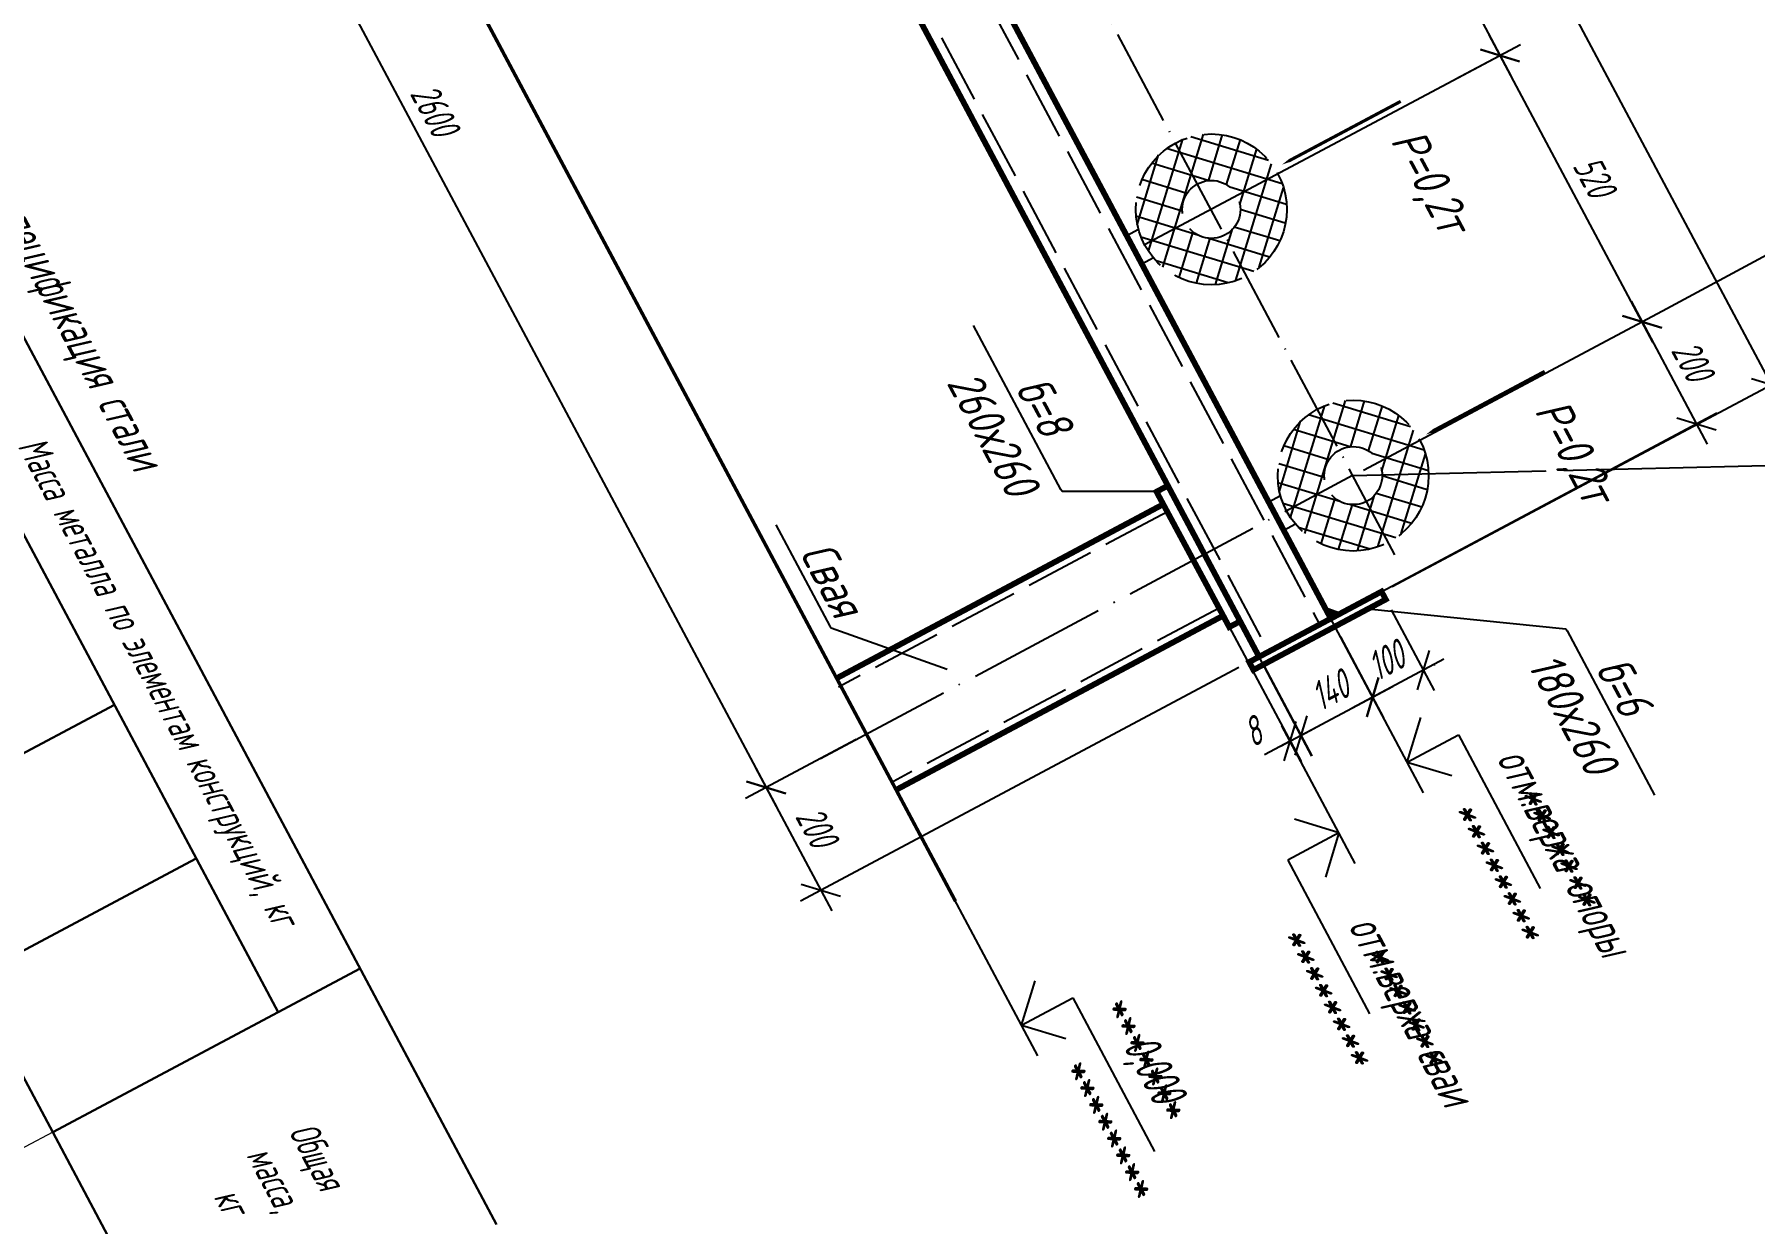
# Model space of a CAD drawing. Extents: x 5370511 to 5386565, y 1010429 to 1053793.
# Drawn here: x 5378605.7 to 5378753.9, y 1041307.2 to 1041409.7 of the extents above; entities that cross this region are included whole.
import ezdxf
from ezdxf import colors
from ezdxf.entities.mleader import LeaderData, LeaderLine
from ezdxf.enums import TextEntityAlignment as Align
from ezdxf.math import Vec2, Vec3

# ---------------------------------------------------------------- set-up
doc = ezdxf.new("R2010")
doc.units = 0
doc.header["$PDMODE"] = 32
doc.header["$PDSIZE"] = 0.3
doc.linetypes.add('ACAD_ISO02W100', pattern=[15, 12, -3])
doc.linetypes.add('ACAD_ISO04W100', pattern=[30, 24, -3, 0, -3])
doc.layers.get('0').update_dxf_attribs({"linetype": 'CONTINUOUS'})
doc.layers.get('DEFPOINTS').update_dxf_attribs({"linetype": 'CONTINUOUS'})
doc.layers.add('Строения', color=7, linetype='CONTINUOUS')
doc.styles.add('ГОСТ_НИПИ', font='gost_nipi.shx', dxfattribs={"oblique": 15})
doc.styles.add('ГОСТ_НИПИ_разм', font='gost_nipi.shx', dxfattribs={"width": 0.8, "oblique": 15, "height": 2.5})
doc.linetypes.add('земля', pattern='A,15,[35,ESKDSHAPES.SHX,S=1,R=0,X=0,Y=0],0.1', length=15.1)
doc.linetypes.add('Сварка1', pattern='A,2,[34,ESKDSHAPES.SHX,S=2,R=0,X=0,Y=0],0.1', length=2.1)
doc.linetypes.add('Сварка3', pattern='A,2,[33,ESKDSHAPES.SHX,S=2,R=0,X=0,Y=0],2', length=4)
doc.dimstyles.new('Лист М20', dxfattribs={"dimtxt": 2.5, "dimasz": 2.5, "dimexe": 2, "dimexo": 1, "dimgap": 1, "dimtad": 1, "dimdec": 0, "dimlfac": 20, "dimzin": 0, "dimdsep": 46, "dimtxsty": 'ГОСТ_НИПИ_разм', "dimblk": 'OBLIQUE', "dimcen": 0.09, "dimdle": 2, "dimaunit": 1, "dimadec": 0, "dimazin": 0, "dimtfac": 1, "dimtdec": 0, "dimtofl": 0, "dimtmove": 1, "dimatfit": 3, "dimldrblk": 'NONE', "dimfxl": 1, "dimtolj": 1, "dimtzin": 0, "dimarcsym": 0})

# ---------------------------------------------------------------- blocks, each defined once
blk = doc.blocks.new('*U805')
at = {"lineweight": 30}
for p, q in [((0, 0), (185, 0)), ((160, -8), (160, 0)), ((160, -8), (100, -8)), ((130, -30), (130, -8)), ((145, -30), (145, -8)), ((160, -30), (160, -8)), ((160, -30), (145, -30)), ((160, -30), (185, -30))]:
    blk.add_line(p, q, dxfattribs=at)
at = {"lineweight": 20}
blk.add_line((160, -30), (160, -38), dxfattribs=at)
at = {"lineweight": 20, "style": 'ГОСТ_НИПИ'}
for s, insert, char_height, width, attachment_point in [('{\\W0.8;Техническая спецификация стали}', (92.5, 2.1), 3, 185, 8), ('{\\W0.8;Масса металла по элементам конструкций, кг}', (130, -4), 2.5, 60, 5), ('{\\W0.8;Общая \\Pмасса,\\Pкг}', (172.5, -15), 2.5, 25, 5)]:
    blk.add_mtext(s, dxfattribs=dict(at, insert=insert, char_height=char_height, width=width, attachment_point=attachment_point))
blk = doc.blocks.new('*U808')
at = {"ltscale": 100}
for p, q in [((0, 0), (0, 5)), ((0, 0), (-2.83, 2.83)), ((0, 0), (2.83, 2.83)), ((3, 0), (-14.68, 0))]:
    blk.add_line(p, q, dxfattribs=at)
at = {"color": 1, "ltscale": 0.35, "insert": (6.76, 9.9), "char_height": 3, "attachment_point": 1, "style": 'ГОСТ_НИПИ', "bg_fill": 3, "box_fill_scale": 1.5, "bg_fill_color": 256, "bg_fill_transparency": 0}
blk.add_mtext_dynamic_manual_height_columns('{\\C255;\\c16777215;*******}', width=12.6457, gutter_width=12.5, heights=[0], dxfattribs=at)
at = {"color": 1, "ltscale": 0.35, "insert": (5.31, 4.26), "char_height": 3, "attachment_point": 1, "style": 'ГОСТ_НИПИ'}
blk.add_mtext_dynamic_manual_height_columns('{\\C255;\\c16777215;********}', width=16.2559, gutter_width=12.5, heights=[3.52], dxfattribs=at)
at = {"style": 'ГОСТ_НИПИ', "oblique": 15, "width": 0.8}
blk.add_attdef('СУФФИКС', (5.39, 1.08), '', height=3, dxfattribs=at)
at = {"ltscale": 100}
blk.add_line((0, 5), (15, 5), dxfattribs=at)
at = {"style": 'ГОСТ_НИПИ', "oblique": 15, "width": 0.8}
blk.add_attdef('УРОВЕНЬ', text='', height=3, rotation=360, dxfattribs=at).set_placement((13.17, 7.98, -1), align=Align.MIDDLE)
blk = doc.blocks.new('_None')
blk = doc.blocks.new('_Oblique')
at = {"color": 0, "linetype": 'ByBlock', "lineweight": -2}
blk.add_line((-0.5, -0.5), (0.5, 0.5), dxfattribs=at)
blk = doc.blocks.new('*D883')
at = {"color": 0, "lineweight": -2, "transparency": 16777216}
for p, q in [((5378701.37, 1041391.55), (5378733.76, 1041408.8)), ((5378745.17, 1041383.14), (5378731.05, 1041409.63)), ((5378720.23, 1041372.11), (5378745.99, 1041385.84))]:
    blk.add_line(p, q, dxfattribs=at)
at = {"layer": 'DEFPOINTS', "color": 0, "lineweight": 15, "transparency": 16777216}
for p in [(5378731.99, 1041407.86), (5378700.49, 1041391.08), (5378719.34, 1041371.64)]:
    blk.add_point(p, dxfattribs=at)
at = {"color": 0, "lineweight": -2, "transparency": 16777216, "xscale": 2.5, "yscale": 2.5, "zscale": 2.5}
for p, rotation in [((5378731.99, 1041407.86), 118.0491553040555), ((5378744.23, 1041384.9), 298.0491553040555)]:
    blk.add_blockref('_Oblique', p, dxfattribs=dict(at, rotation=rotation))
at = {"color": 0, "transparency": 16777216, "insert": (5378740.1, 1041397.44), "char_height": 2.5, "attachment_point": 5, "rotation": 298.0492, "style": 'ГОСТ_НИПИ_разм'}
blk.add_mtext('\\A1;520', dxfattribs=at)
blk = doc.blocks.new('*D884')
at = {"color": 0, "lineweight": -2, "transparency": 16777216}
for p, q in [((5378743.29, 1041386.67), (5378749.85, 1041374.34)), ((5378720.23, 1041372.11), (5378745.99, 1041385.84)), ((5378718.29, 1041359.79), (5378750.68, 1041377.05))]:
    blk.add_line(p, q, dxfattribs=at)
at = {"layer": 'DEFPOINTS', "color": 0, "lineweight": 15, "transparency": 16777216}
for p in [(5378748.91, 1041376.1), (5378719.34, 1041371.64), (5378717.41, 1041359.32)]:
    blk.add_point(p, dxfattribs=at)
at = {"color": 0, "lineweight": -2, "transparency": 16777216, "xscale": 2.5, "yscale": 2.5, "zscale": 2.5}
for p, rotation in [((5378744.23, 1041384.9), 118.0491553040555), ((5378748.91, 1041376.1), 298.0491553040555)]:
    blk.add_blockref('_Oblique', p, dxfattribs=dict(at, rotation=rotation))
at = {"color": 0, "transparency": 16777216, "insert": (5378748.56, 1041381.56), "char_height": 2.5, "attachment_point": 5, "rotation": 298.0492, "style": 'ГОСТ_НИПИ_разм'}
blk.add_mtext('\\A1;200', dxfattribs=at)
blk = doc.blocks.new('*U806')
at = {"ltscale": 100}
for p, q in [((0, 0), (0, 5)), ((0, 0), (-2.83, 2.83)), ((0, 0), (2.83, 2.83)), ((-3, 0), (25.64, 0))]:
    blk.add_line(p, q, dxfattribs=at)
at = {"color": 1, "ltscale": 0.35, "insert": (-2.26, 9.9), "char_height": 3, "attachment_point": 3, "style": 'ГОСТ_НИПИ', "bg_fill": 3, "box_fill_scale": 1.5, "bg_fill_color": 256, "bg_fill_transparency": 0}
blk.add_mtext_dynamic_manual_height_columns('{\\C255;\\c16777215;*******}', width=12.6457, gutter_width=12.5, heights=[0], dxfattribs=at)
at = {"color": 1, "ltscale": 0.35, "insert": (-5.31, 4.26), "char_height": 3, "attachment_point": 3, "style": 'ГОСТ_НИПИ'}
blk.add_mtext_dynamic_manual_height_columns('{\\C255;\\c16777215;********}', width=16.2559, gutter_width=12.5, heights=[3.52], dxfattribs=at)
at = {"style": 'ГОСТ_НИПИ', "oblique": 15, "width": 0.8}
blk.add_attdef('СУФФИКС', (-5.39, 1.08), '', height=3, dxfattribs=at)
at = {"ltscale": 100}
blk.add_line((0, 5), (-15, 5), dxfattribs=at)
at = {"style": 'ГОСТ_НИПИ', "oblique": 15, "width": 0.8}
blk.add_attdef('УРОВЕНЬ', text='', height=3, dxfattribs=at).set_placement((-8.67, 7.98, -1), align=Align.MIDDLE)
blk = doc.blocks.new('*D886')
at = {"color": 0, "lineweight": -2, "transparency": 16777216}
for p, q in [((5378683.88, 1041513.65), (5378756.31, 1041377.72)), ((5378648.66, 1041492.61), (5378686.59, 1041512.82)), ((5378722.69, 1041362.08), (5378757.13, 1041380.43))]:
    blk.add_line(p, q, dxfattribs=at)
at = {"layer": 'DEFPOINTS', "color": 0, "lineweight": 15, "transparency": 16777216}
for p in [(5378647.77, 1041492.14), (5378755.36, 1041379.49), (5378721.81, 1041361.61)]:
    blk.add_point(p, dxfattribs=at)
at = {"color": 0, "lineweight": -2, "transparency": 16777216, "xscale": 2.5, "yscale": 2.5, "zscale": 2.5}
for p, rotation in [((5378684.82, 1041511.88), 118.0491553040555), ((5378755.36, 1041379.49), 298.0491553040555)]:
    blk.add_blockref('_Oblique', p, dxfattribs=dict(at, rotation=rotation))
at = {"color": 0, "transparency": 16777216, "insert": (5378717.16, 1041455.17), "char_height": 2.5, "attachment_point": 5, "rotation": 298.0492, "style": 'ГОСТ_НИПИ_разм'}
blk.add_mtext('\\A1;3000', dxfattribs=at)
blk = doc.blocks.new('*D887')
at = {"color": 0, "lineweight": -2, "transparency": 16777216}
for p, q in [((5378722.61, 1041360.09), (5378726.33, 1041353.11)), ((5378718.24, 1041357.76), (5378721.96, 1041350.78)), ((5378727.16, 1041355.81), (5378719.26, 1041351.6))]:
    blk.add_line(p, q, dxfattribs=at)
at = {"layer": 'DEFPOINTS', "color": 0, "lineweight": 15, "transparency": 16777216}
for p in [(5378722.14, 1041360.97), (5378717.77, 1041358.64), (5378721.02, 1041352.54)]:
    blk.add_point(p, dxfattribs=at)
at = {"color": 0, "lineweight": -2, "transparency": 16777216, "xscale": 2.5, "yscale": 2.5, "zscale": 2.5}
for p, rotation in [((5378725.39, 1041354.87), 28.04915530994217), ((5378721.02, 1041352.54), 208.0491553099422)]:
    blk.add_blockref('_Oblique', p, dxfattribs=dict(at, rotation=rotation))
at = {"color": 0, "transparency": 16777216, "insert": (5378722.15, 1041355.69), "char_height": 2.5, "attachment_point": 5, "rotation": 28.0492, "style": 'ГОСТ_НИПИ_разм'}
blk.add_mtext('\\A1;100', dxfattribs=at)
blk = doc.blocks.new('*D888')
at = {"color": 0, "lineweight": -2, "transparency": 16777216}
for p, q in [((5378718.24, 1041357.76), (5378721.96, 1041350.78)), ((5378711.7, 1041355.15), (5378715.78, 1041347.49)), ((5378722.79, 1041353.48), (5378713.08, 1041348.31))]:
    blk.add_line(p, q, dxfattribs=at)
at = {"layer": 'DEFPOINTS', "color": 0, "lineweight": 15, "transparency": 16777216}
for p in [(5378717.77, 1041358.64), (5378711.23, 1041356.03), (5378714.84, 1041349.25)]:
    blk.add_point(p, dxfattribs=at)
at = {"color": 0, "lineweight": -2, "transparency": 16777216, "xscale": 2.5, "yscale": 2.5, "zscale": 2.5}
for p, rotation in [((5378721.02, 1041352.54), 28.04915530994217), ((5378714.84, 1041349.25), 208.0491553099422)]:
    blk.add_blockref('_Oblique', p, dxfattribs=dict(at, rotation=rotation))
at = {"color": 0, "transparency": 16777216, "insert": (5378717.31, 1041353.12), "char_height": 2.5, "attachment_point": 5, "rotation": 28.0492, "style": 'ГОСТ_НИПИ_разм'}
blk.add_mtext('\\A1;140', dxfattribs=at)
blk = doc.blocks.new('*U807')
at = {"ltscale": 100}
for p, q in [((3, 0), (-10.45, 0)), ((0, 0), (-2.83, -2.83)), ((0, 0), (0, -5)), ((0, 0), (2.83, -2.83))]:
    blk.add_line(p, q, dxfattribs=at)
at = {"color": 1, "ltscale": 0.35, "insert": (10, -0.1), "char_height": 3, "attachment_point": 1, "style": 'ГОСТ_НИПИ', "bg_fill": 3, "box_fill_scale": 1.5, "bg_fill_color": 256, "bg_fill_transparency": 0}
blk.add_mtext_dynamic_manual_height_columns('{\\C255;\\c16777215;*******}', width=12.6457, gutter_width=12.5, heights=[0], dxfattribs=at)
at = {"color": 1, "ltscale": 0.35, "insert": (5.31, -5.74), "char_height": 3, "attachment_point": 1, "style": 'ГОСТ_НИПИ'}
blk.add_mtext_dynamic_manual_height_columns('{\\C255;\\c16777215;********}', width=16.2559, gutter_width=12.5, heights=[3.52], dxfattribs=at)
at = {"style": 'ГОСТ_НИПИ', "oblique": 15, "width": 0.8}
blk.add_attdef('СУФФИКС', (5.39, -8.92), '', height=3, dxfattribs=at)
at = {"ltscale": 100}
blk.add_line((0, -5), (15, -5), dxfattribs=at)
at = {"style": 'ГОСТ_НИПИ', "oblique": 15, "width": 0.8}
blk.add_attdef('УРОВЕНЬ', text='', height=3, rotation=360, dxfattribs=at).set_placement((16.41, -2.02, -1), align=Align.MIDDLE)
blk = doc.blocks.new('*D889')
at = {"color": 0, "lineweight": -2, "transparency": 16777216}
for p, q in [((5378615.39, 1041463.61), (5378605.87, 1041458.54)), ((5378606.69, 1041461.24), (5378669.7, 1041342.99)), ((5378676.52, 1041348.89), (5378666.99, 1041343.82))]:
    blk.add_line(p, q, dxfattribs=at)
at = {"layer": 'DEFPOINTS', "color": 0, "lineweight": 15, "transparency": 16777216}
for p in [(5378616.28, 1041464.08), (5378677.4, 1041349.36), (5378668.76, 1041344.76)]:
    blk.add_point(p, dxfattribs=at)
at = {"color": 0, "lineweight": -2, "transparency": 16777216, "xscale": 2.5, "yscale": 2.5, "zscale": 2.5}
for p, rotation in [((5378607.63, 1041459.48), 118.0491553040555), ((5378668.76, 1041344.76), 298.0491553040555)]:
    blk.add_blockref('_Oblique', p, dxfattribs=dict(at, rotation=rotation))
at = {"color": 0, "transparency": 16777216, "insert": (5378640.18, 1041403.18), "char_height": 2.5, "attachment_point": 5, "rotation": 298.0492, "style": 'ГОСТ_НИПИ_разм'}
blk.add_mtext('\\A1;2600', dxfattribs=at)
blk = doc.blocks.new('*D891')
at = {"color": 0, "lineweight": -2, "transparency": 16777216}
for p, q in [((5378707.76, 1041360.29), (5378714.85, 1041346.99)), ((5378708.67, 1041360.78), (5378715.76, 1041347.47)), ((5378714.82, 1041349.24), (5378717.02, 1041350.41)), ((5378713.91, 1041348.75), (5378711.7, 1041347.58))]:
    blk.add_line(p, q, dxfattribs=at)
at = {"layer": 'DEFPOINTS', "color": 0, "lineweight": 15, "transparency": 16777216}
for p in [(5378707.29, 1041361.17), (5378708.2, 1041361.66), (5378713.91, 1041348.75)]:
    blk.add_point(p, dxfattribs=at)
at = {"color": 0, "lineweight": -2, "transparency": 16777216, "xscale": 2.5, "yscale": 2.5, "zscale": 2.5}
for p, rotation in [((5378713.91, 1041348.75), 28.04915530994217), ((5378714.82, 1041349.24), 208.0491553099422)]:
    blk.add_blockref('_Oblique', p, dxfattribs=dict(at, rotation=rotation))
at = {"color": 0, "transparency": 16777216, "insert": (5378710.64, 1041349.56), "char_height": 2.5, "attachment_point": 5, "rotation": 28.0492, "style": 'ГОСТ_НИПИ_разм'}
blk.add_mtext('\\A1;8', dxfattribs=at)
blk = doc.blocks.new('*D893')
at = {"color": 0, "lineweight": -2, "transparency": 16777216}
for p, q in [((5378709.5, 1041355.11), (5378671.71, 1041334.97)), ((5378676.52, 1041348.89), (5378666.99, 1041343.82)), ((5378667.82, 1041346.52), (5378674.41, 1041334.14))]:
    blk.add_line(p, q, dxfattribs=at)
at = {"layer": 'DEFPOINTS', "color": 0, "lineweight": 15, "transparency": 16777216}
for p in [(5378710.38, 1041355.58), (5378677.4, 1041349.36), (5378673.47, 1041335.91)]:
    blk.add_point(p, dxfattribs=at)
at = {"color": 0, "lineweight": -2, "transparency": 16777216, "xscale": 2.5, "yscale": 2.5, "zscale": 2.5}
for p, rotation in [((5378668.76, 1041344.76), 118.0491553040555), ((5378673.47, 1041335.91), 298.0491553040555)]:
    blk.add_blockref('_Oblique', p, dxfattribs=dict(at, rotation=rotation))
at = {"color": 0, "transparency": 16777216, "insert": (5378673.1, 1041341.39), "char_height": 2.5, "attachment_point": 5, "rotation": 298.0492, "style": 'ГОСТ_НИПИ_разм'}
blk.add_mtext('\\A1;200', dxfattribs=at)
blk = doc.blocks.new('*D896')
at = {"color": 0, "lineweight": -2, "transparency": 16777216}
for p, q in [((5378718.83, 1041432.56), (5378732.93, 1041406.1)), ((5378715.92, 1041428.74), (5378721.54, 1041431.73)), ((5378728.14, 1041405.81), (5378733.76, 1041408.8))]:
    blk.add_line(p, q, dxfattribs=at)
at = {"layer": 'DEFPOINTS', "color": 0, "lineweight": 15, "transparency": 16777216}
for p in [(5378715.04, 1041428.27), (5378731.99, 1041407.86), (5378727.26, 1041405.34)]:
    blk.add_point(p, dxfattribs=at)
at = {"color": 0, "lineweight": -2, "transparency": 16777216, "xscale": 2.5, "yscale": 2.5, "zscale": 2.5}
for p, rotation in [((5378719.78, 1041430.79), 118.0491553040555), ((5378731.99, 1041407.86), 298.0491553040555)]:
    blk.add_blockref('_Oblique', p, dxfattribs=dict(at, rotation=rotation))
at = {"color": 0, "transparency": 16777216, "insert": (5378727.87, 1041420.39), "char_height": 2.5, "attachment_point": 5, "rotation": 298.0492, "style": 'ГОСТ_НИПИ_разм'}
blk.add_mtext('\\A1;520', dxfattribs=at)

msp = doc.modelspace()

# ---------------------------------------------------------------- hatches: boundary and pattern name
h = msp.add_hatch()
h.set_pattern_fill('ANSI37', color=253, scale=0.5, angle=-61.95084)
h.set_pattern_definition([(343.049155, (5380309.4417, 1043932.4341), (0.4628375, 1.5185314), []), (73.049155, (5380309.4417, 1043932.4341), (-1.5185314, 0.4628375), [])])
h.paths.add_polyline_path([(5378704.043, 1041400.353, 1), (5378710.156, 1041388.88, 1)])
h.paths.add_polyline_path([(5378708.275, 1041392.41, -1), (5378705.924, 1041396.822, -1)], flags=16)

# ---------------------------------------------------------------- linework, layer by layer
at = {"linetype": 'ACAD_ISO02W100', "ltscale": 0.5}
msp.add_line((5378703.328, 1041368.52), (5378675.006, 1041353.415), dxfattribs=at)
msp.add_lwpolyline([(5378641.535, 1041488.816), (5378712.053, 1041356.465)], dxfattribs=at)
at = {"ltscale": 0.35}
for points in [[(5378713.216, 1041398.455, 0, 2.256, 0), (5378718.653, 1041401.352, 0.275, 0.275, 0), (5378723.436, 1041403.9, 0.275, 0.275, 0)], [(5378725.617, 1041375.181, 0, 2.256, 0), (5378731.054, 1041378.078, 0.275, 0.275, 0), (5378735.836, 1041380.627, 0.275, 0.275, 0)]]:
    msp.add_lwpolyline(points, format="xyseb", dxfattribs=at)
at = {"color": 253}
for points in [[(5378700.844, 1041392.849), (5378699.831, 1041392.309)], [(5378702.144, 1041390.41), (5378701.13, 1041389.87)], [(5378713.08, 1041369.889), (5378712.066, 1041369.349)], [(5378714.379, 1041367.45), (5378713.366, 1041366.91)]]:
    msp.add_lwpolyline(points, dxfattribs=at)
at = {"linetype": 'Сварка3', "ltscale": 0.4}
for points in [[(5378709.576, 1041359.074), (5378703.348, 1041370.763)], [(5378703.072, 1041368.999), (5378708.293, 1041359.286)]]:
    msp.add_lwpolyline(points, dxfattribs=at)
at = {"color": 253, "linetype": 'ACAD_ISO02W100', "ltscale": 0.5}
for centre, radius in [((5378707.117, 1041394.588), 6.5), ((5378707.117, 1041394.588), 2.5), ((5378719.343, 1041371.642), 2.5)]:
    msp.add_circle(centre, radius, dxfattribs=at)
at = {"layer": 'Строения', "const_width": 0.5}
for points in [[(5378703.306, 1041370.741), (5378702.394, 1041370.255), (5378708.664, 1041358.589), (5378709.576, 1041359.074)], [(5378702.976, 1041369.174), (5378674.818, 1041354.171)]]:
    msp.add_lwpolyline(points, dxfattribs=at)

# ---------------------------------------------------------------- block references
at = {"rotation": 298.0491553101125}
msp.add_blockref('*U805', (5378558.531, 1041470.374), dxfattribs=at)
at = {"linetype": 'ACAD_ISO02W100', "rotation": 298.0491553101125}
msp.add_blockref('*U808', (5378723.998, 1041346.955), dxfattribs=at).add_auto_attribs({'УРОВЕНЬ': 'отм.верха опоры'})
at = {"layer": 'Строения'}
ref = msp.add_blockref('*U806', (5378690.763, 1041324.285), dxfattribs=dict(at, xscale=-1, rotation=298.0491553101125))
ref.add_attrib('УРОВЕНЬ', '0,000', dxfattribs={"layer": '0', "height": 3, "rotation": 298.04916, "style": 'ГОСТ_НИПИ', "oblique": 15, "width": 0.8}).set_placement((5378701.883, 1041320.389, -1), align=Align.MIDDLE)

# ---------------------------------------------------------------- dimensions: what is measured, and where the dimension line sits
for base, p1, p2, picture, middle in [((5378668.759, 1041344.756), (5378616.276, 1041464.085), (5378677.402, 1041349.361), '*D889', (5378640.182, 1041403.176)), ((5378731.993, 1041407.861), (5378715.041, 1041428.27), (5378727.259, 1041405.339), '*D896', (5378727.87, 1041420.385))]:
    dim = msp.add_linear_dim(base=base, p1=p1, p2=p2, angle=298.04916, dimstyle='Лист М20')
    dim.commit()
    dim.dimension.update_dxf_attribs({"geometry": picture, "text_midpoint": middle})

# ---------------------------------------------------------------- leaders
ml = msp.add_multileader_mtext('Standard')
ml.set_content('ось трассы', color=256, style='ГОСТ_НИПИ')
ml.set_leader_properties()
ml.set_arrow_properties(name='NONE')
ml.build(insert=Vec2(0, 0))
ml.multileader.update_dxf_attribs({"text_left_attachment_type": 6, "text_right_attachment_type": 6, "dogleg_length": 0.2, "arrow_head_size": 0.2})
ctx = ml.context
ctx.base_point, ctx.char_height, ctx.arrow_head_size, ctx.landing_gap_size, ctx.plane_origin, ctx.plane_x_axis, ctx.plane_y_axis = Vec3(5378755.101, 1041390.538), 3, 0.2, 0.2, Vec3(5378721.117, 1041434.907), Vec3(0.4702289, -0.8825445), Vec3(0.8825445, 0.4702289)
ctx.left_attachment, ctx.right_attachment = 6, 6
notes = []
notes.append((ctx, [(0, (1, 1, 0), (5378755.007, 1041390.715), (0.4702289, -0.8825445), 0.2, [(0, [(5378745.992, 1041385.841)], 0, [])])]))
ctx.mtext.insert, ctx.mtext.text_direction, ctx.mtext.rotation, ctx.mtext.flow_direction = Vec3(5378758.599, 1041392.176), Vec3(0.4702289, -0.8825445), 5.2019391, 5
ml = msp.add_multileader_mtext('Standard')
ml.set_content('б=8\\P260х260', color=256, style='ГОСТ_НИПИ')
ml.set_leader_properties()
ml.set_arrow_properties(name='NONE')
ml.build(insert=Vec2(0, 0))
ml.multileader.update_dxf_attribs({"text_left_attachment_type": 6, "text_right_attachment_type": 6, "dogleg_length": 0.2, "arrow_head_size": 0.2})
ctx = ml.context
ctx.base_point, ctx.char_height, ctx.arrow_head_size, ctx.landing_gap_size, ctx.plane_origin, ctx.plane_x_axis, ctx.plane_y_axis = Vec3(5378685.998, 1041385.757), 3, 0.2, 0.2, Vec3(5378719.626, 1041379.645), Vec3(0.4702289, -0.8825445), Vec3(0.8825445, 0.4702289)
ctx.left_attachment, ctx.right_attachment, ctx.text_align_type = 6, 6, 1
notes.append((ctx, [(0, (1, 1, 0), (5378694.252, 1041370.267), (-0.4702289, 0.8825445), 0.2, [(0, [(5378702.436, 1041370.278)], 0, [])])]))
ctx.mtext.insert, ctx.mtext.text_direction, ctx.mtext.rotation, ctx.mtext.alignment, ctx.mtext.flow_direction = Vec3(5378694.021, 1041378.356), Vec3(0.4702289, -0.8825445), 5.2019391, 2, 5
ml = msp.add_multileader_mtext('Standard')
ml.set_content('Свая', color=256, style='ГОСТ_НИПИ')
ml.set_leader_properties()
ml.set_arrow_properties(name='NONE')
ml.build(insert=Vec2(0, 0))
ml.multileader.update_dxf_attribs({"text_left_attachment_type": 6, "text_right_attachment_type": 6, "dogleg_length": 0.2, "arrow_head_size": 0.2})
ctx = ml.context
ctx.base_point, ctx.char_height, ctx.arrow_head_size, ctx.landing_gap_size, ctx.plane_origin, ctx.plane_x_axis, ctx.plane_y_axis = Vec3(5378670.072, 1041366.573), 3, 0.2, 0.2, Vec3(5378626.255, 1041331.861), Vec3(0.4702289, -0.8825445), Vec3(0.8825445, 0.4702289)
ctx.left_attachment, ctx.right_attachment, ctx.text_align_type = 6, 6, 2
notes.append((ctx, [(0, (1, 1, 0), (5378674.372, 1041358.503), (-0.4702289, 0.8825445), 0.2, [(0, [(5378684.368, 1041354.933)], 0, [])])]))
ctx.mtext.insert, ctx.mtext.text_direction, ctx.mtext.rotation, ctx.mtext.alignment, ctx.mtext.flow_direction = Vec3(5378677.361, 1041360.549), Vec3(0.4702289, -0.8825445), 5.2019391, 3, 5
for ctx, leaders in notes:
    for number, flags, end, landing, length, lines in leaders:
        leader = LeaderData()
        leader.index, (leader.has_last_leader_line, leader.has_dogleg_vector, leader.attachment_direction) = number, flags
        leader.last_leader_point, leader.dogleg_vector, leader.dogleg_length = Vec3(end), Vec3(landing), length
        for number, points, colour, breaks in lines:
            line = LeaderLine()
            line.index, line.vertices, line.color, line.breaks = number, Vec3.list(points), colors.encode_raw_color(colour), breaks
            leader.lines.append(line)
        ctx.leaders.append(leader)

# ---------------------------------------------------------------- next in the draw order: hatches: boundary and pattern name
h = msp.add_hatch()
h.set_pattern_fill('ANSI37', color=253, scale=0.5, angle=-61.95084)
h.set_pattern_definition([(343.049155, (5380321.6773, 1043909.4745), (0.4628375, 1.5185314), []), (73.049155, (5380321.6773, 1043909.4745), (-1.5185314, 0.4628375), [])])
h.paths.add_polyline_path([(5378716.279, 1041377.393, 1), (5378722.392, 1041365.92, 1)])
h.paths.add_polyline_path([(5378720.511, 1041369.45, -1), (5378718.159, 1041373.863, -1)], flags=16)

# ---------------------------------------------------------------- next in the draw order: linework, layer by layer
at = {"linetype": 'ACAD_ISO04W100', "ltscale": 0.5}
msp.add_line((5378673.456, 1041347.27), (5378719.289, 1041371.674), dxfattribs=at)
at = {"linetype": 'ACAD_ISO02W100', "ltscale": 0.5}
msp.add_line((5378707.783, 1041360.226), (5378679.725, 1041345.292), dxfattribs=at)
at = {"linetype": 'Сварка1', "ltscale": 0.5}
msp.add_line((5378717.41, 1041359.319), (5378711.232, 1041356.028), dxfattribs=at)
at = {"ltscale": 0.5}
msp.add_line((5378726.358, 1041355.286), (5378726.341, 1041355.318), dxfattribs=at)
at = {"linetype": 'ACAD_ISO02W100', "ltscale": 0.5}
msp.add_lwpolyline([(5378648.877, 1041485.62), (5378716.445, 1041358.805)], dxfattribs=at)
at = {"linetype": 'земля', "const_width": 0.3}
msp.add_lwpolyline([(5378609.893, 1041476.064), (5378685.071, 1041334.966)], dxfattribs=at)
at = {"ltscale": 0.5, "const_width": 0.5}
msp.add_lwpolyline([(5378717.021, 1041360.05), (5378718.082, 1041359.661)], dxfattribs=at)
at = {"color": 253, "linetype": 'ACAD_ISO02W100', "ltscale": 0.5}
msp.add_circle((5378719.343, 1041371.642), 6.5, dxfattribs=at)
at = {"layer": 'Строения', "const_width": 0.5}
for points in [[(5378646.892, 1041491.671), (5378646.892, 1041491.671), (5378640.714, 1041488.379), (5378711.232, 1041356.028), (5378717.41, 1041359.319), (5378649.842, 1041486.134)], [(5378708.135, 1041359.572), (5378680.08, 1041344.624)]]:
    msp.add_lwpolyline(points, dxfattribs=at)
msp.add_lwpolyline([(5378710.383, 1041355.575), (5378710.745, 1041354.896), (5378722.145, 1041360.969), (5378721.782, 1041361.649)], close=True, dxfattribs=at)

# ---------------------------------------------------------------- next in the draw order: texts
at = {"ltscale": 0.35, "insert": (5378725.159, 1041401.937), "char_height": 3, "width": 16.32412, "attachment_point": 1, "rotation": 298.04916, "style": 'ГОСТ_НИПИ', "bg_fill": 3, "box_fill_scale": 1.5, "bg_fill_color": 256, "bg_fill_transparency": 0}
msp.add_mtext('Р=0,2т', dxfattribs=at)

# ---------------------------------------------------------------- next in the draw order: dimensions: what is measured, and where the dimension line sits
dim = msp.add_linear_dim(base=(5378721.02, 1041352.544), p1=(5378722.145, 1041360.969), p2=(5378717.772, 1041358.64), angle=28.04916, text='100', dimstyle='Лист М20')
dim.commit()
dim.dimension.update_dxf_attribs({"geometry": '*D887', "text_midpoint": (5378723.207, 1041353.709), "dimtype": 160})
dim = msp.add_linear_dim(base=(5378714.843, 1041349.252), p1=(5378717.772, 1041358.64), p2=(5378711.232, 1041356.028), angle=28.04916, dimstyle='Лист М20')
dim.commit()
dim.dimension.update_dxf_attribs({"geometry": '*D888', "text_midpoint": (5378718.373, 1041351.133), "dimtype": 160})

# ---------------------------------------------------------------- next in the draw order: leaders
ml = msp.add_multileader_mtext('Standard')
ml.set_content('б=6\\P180х260', color=256, style='ГОСТ_НИПИ')
ml.set_leader_properties()
ml.set_arrow_properties(name='NONE')
ml.build(insert=Vec2(0, 0))
ml.multileader.update_dxf_attribs({"text_left_attachment_type": 6, "text_right_attachment_type": 6, "dogleg_length": 0.2, "arrow_head_size": 0.2})
ctx = ml.context
ctx.base_point, ctx.char_height, ctx.arrow_head_size, ctx.landing_gap_size, ctx.plane_origin, ctx.plane_x_axis, ctx.plane_y_axis = Vec3(5378737.763, 1041358.253), 3, 0.2, 0.2, Vec3(5378749.421, 1041382.218), Vec3(0.4702289, -0.8825445), Vec3(0.8825445, 0.4702289)
ctx.left_attachment, ctx.right_attachment, ctx.text_align_type = 6, 6, 1
notes = []
notes.append((ctx, [(1, (1, 1, 0), (5378737.669, 1041358.429), (0.4702289, -0.8825445), 0.2, [(0, [(5378720.63, 1041360.162)], 0, [])])]))
ctx.mtext.insert, ctx.mtext.text_direction, ctx.mtext.rotation, ctx.mtext.alignment, ctx.mtext.flow_direction = Vec3(5378743.99, 1041354.221), Vec3(0.4702289, -0.8825445), 5.2019391, 2, 5
for ctx, leaders in notes:
    for number, flags, end, landing, length, lines in leaders:
        leader = LeaderData()
        leader.index, (leader.has_last_leader_line, leader.has_dogleg_vector, leader.attachment_direction) = number, flags
        leader.last_leader_point, leader.dogleg_vector, leader.dogleg_length = Vec3(end), Vec3(landing), length
        for number, points, colour, breaks in lines:
            line = LeaderLine()
            line.index, line.vertices, line.color, line.breaks = number, Vec3.list(points), colors.encode_raw_color(colour), breaks
            leader.lines.append(line)
        ctx.leaders.append(leader)

# ---------------------------------------------------------------- next in the draw order: linework, layer by layer
at = {"linetype": 'ACAD_ISO04W100', "ltscale": 0.35}
msp.add_line((5378722.936, 1041364.823), (5378658.213, 1041486.373), dxfattribs=at)

# ---------------------------------------------------------------- next in the draw order: block references
at = {"linetype": 'ACAD_ISO02W100', "rotation": 298.0491553101125}
msp.add_blockref('*U807', (5378718.114, 1041340.853), dxfattribs=at).add_auto_attribs({'УРОВЕНЬ': 'отм.верха сваи'})

# ---------------------------------------------------------------- next in the draw order: dimensions: what is measured, and where the dimension line sits
dim = msp.add_linear_dim(base=(5378755.365, 1041379.486), p1=(5378647.775, 1041492.141), p2=(5378721.806, 1041361.605), angle=298.04916, dimstyle='Лист М20')
dim.commit()
dim.dimension.update_dxf_attribs({"geometry": '*D886', "text_midpoint": (5378715.174, 1041454.109), "dimtype": 160})
dim = msp.add_linear_dim(base=(5378731.993, 1041407.861), p1=(5378719.343, 1041371.642), p2=(5378700.49, 1041391.076), angle=298.04916, dimstyle='Лист М20')
dim.commit()
dim.dimension.update_dxf_attribs({"geometry": '*D883', "text_midpoint": (5378740.096, 1041397.439)})
dim = msp.add_linear_dim(base=(5378748.914, 1041376.105), p1=(5378719.343, 1041371.642), p2=(5378717.41, 1041359.319), angle=118.04916, text='200', dimstyle='Лист М20')
dim.commit()
dim.dimension.update_dxf_attribs({"geometry": '*D884', "text_midpoint": (5378746.57, 1041380.503), "dimtype": 160})

# ---------------------------------------------------------------- next in the draw order: dimensions: what is measured, and where the dimension line sits
dim = msp.add_linear_dim(base=(5378713.905, 1041348.753), p1=(5378708.197, 1041361.662), p2=(5378707.288, 1041361.172), angle=28.04916, text='8', dimstyle='Лист М20')
dim.commit()
dim.dimension.update_dxf_attribs({"geometry": '*D891', "text_midpoint": (5378711.699, 1041347.577), "dimtype": 160})
dim = msp.add_linear_dim(base=(5378673.473, 1041335.909), p1=(5378677.402, 1041349.361), p2=(5378710.383, 1041355.575), angle=298.04916, dimstyle='Лист М20')
dim.commit()
dim.dimension.update_dxf_attribs({"geometry": '*D893', "text_midpoint": (5378673.102, 1041341.391)})

# ---------------------------------------------------------------- next in the draw order: leaders
ml = msp.add_multileader_mtext('Standard')
ml.set_content('Проект. трубопровод \\PДу80 (6 шт.)', color=256, style='ГОСТ_НИПИ')
ml.set_leader_properties()
ml.set_arrow_properties(name='NONE')
ml.build(insert=Vec2(0, 0))
ml.multileader.update_dxf_attribs({"text_left_attachment_type": 6, "text_right_attachment_type": 6, "dogleg_length": 0.2, "arrow_head_size": 0.2})
ctx = ml.context
ctx.base_point, ctx.char_height, ctx.arrow_head_size, ctx.landing_gap_size, ctx.plane_origin, ctx.plane_x_axis, ctx.plane_y_axis = Vec3(5378757.909, 1041372.416), 3, 0.2, 0.2, Vec3(5378743.408, 1041314.546), Vec3(0.4702289, -0.8825445), Vec3(0.8825445, 0.4702289)
ctx.left_attachment, ctx.right_attachment, ctx.text_align_type = 6, 6, 1
notes = []
notes.append((ctx, [(1, (1, 1, 0), (5378757.815, 1041372.593), (0.4702289, -0.8825445), 0.2, [(0, [(5378719.335, 1041371.656)], 0, [])])]))
ctx.mtext.insert, ctx.mtext.text_direction, ctx.mtext.rotation, ctx.mtext.alignment, ctx.mtext.flow_direction = Vec3(5378769.367, 1041359.114), Vec3(0.4702289, -0.8825445), 5.2019391, 2, 5
for ctx, leaders in notes:
    for number, flags, end, landing, length, lines in leaders:
        leader = LeaderData()
        leader.index, (leader.has_last_leader_line, leader.has_dogleg_vector, leader.attachment_direction) = number, flags
        leader.last_leader_point, leader.dogleg_vector, leader.dogleg_length = Vec3(end), Vec3(landing), length
        for number, points, colour, breaks in lines:
            line = LeaderLine()
            line.index, line.vertices, line.color, line.breaks = number, Vec3.list(points), colors.encode_raw_color(colour), breaks
            leader.lines.append(line)
        ctx.leaders.append(leader)

# ---------------------------------------------------------------- next in the draw order: texts
at = {"ltscale": 0.35, "insert": (5378737.559, 1041378.664), "char_height": 3, "width": 4.32412, "attachment_point": 1, "rotation": 298.04916, "style": 'ГОСТ_НИПИ', "bg_fill": 3, "box_fill_scale": 1.5, "bg_fill_color": 256, "bg_fill_transparency": 0}
msp.add_mtext('Р=0,2т', dxfattribs=at)

doc.saveas('drawing.dxf')
